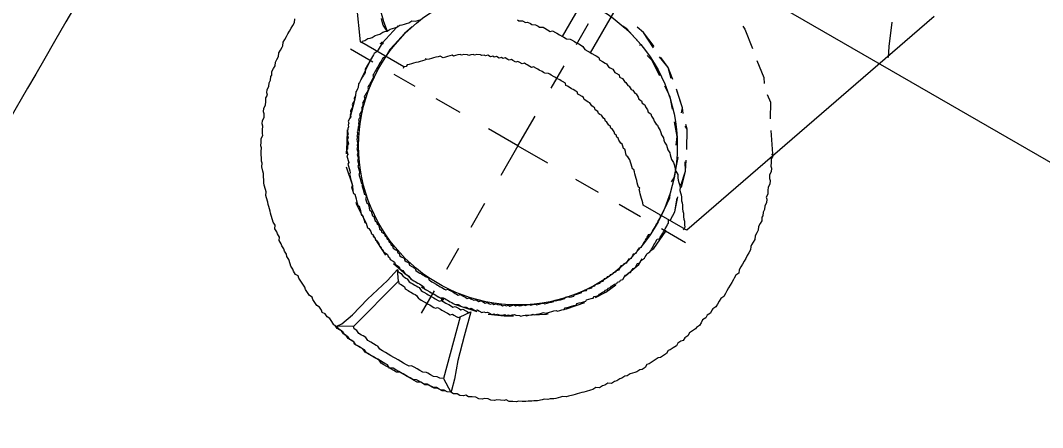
# Model space of a CAD drawing. Header units: millimetres. Extents: x 89051 to 218395, y -330386 to -125649.
# Drawn here: x 90712.8 to 90788.9, y -128688.1 to -128657.7 of the extents above; entities that cross this region are included whole.
import ezdxf

# ---------------------------------------------------------------- set-up
doc = ezdxf.new("R2010")
doc.units = ezdxf.units.MM
doc.header["$LTSCALE"] = 13
for name, pattern in [('1 实线', [0]), ('ACAD_ISO03W100', [1.18, 0.47, -0.71]), ('ACAD_ISO04W100', [30, 24, -3, 0, -3]), ('CENTER', [50.8, 31.75, -6.35, 6.35, -6.35])]:
    doc.linetypes.add(name, pattern=pattern)
doc.layers.get('0').update_dxf_attribs({"color": 1, "linetype": 'CENTER'})
doc.layers.add('C00-00-00', color=7, linetype='Continuous')
doc.layers.add('粗实线', color=4, linetype='Continuous')
doc.layers.add('C00-00-FF', color=5, linetype='Continuous', true_color=0x0000ff)
doc.layers.add('标注、文本', color=3, linetype='Continuous', lineweight=25)
doc.styles.get("Standard").update_dxf_attribs({"font": 'gbenor.shx', "bigfont": 'gbcbig.shx'})
doc.dimstyles.new('1-15', dxfattribs={"dimscale": 20, "dimtxt": 3.5, "dimasz": 2, "dimexe": 1.5, "dimexo": 0.5, "dimgap": 0.5, "dimtad": 1, "dimtoh": 1, "dimdec": 1, "dimdsep": 46, "dimtxsty": 'Standard', "dimcen": 2.5, "dimclrd": 3, "dimclre": 3, "dimclrt": 3, "dimadec": 0, "dimazin": 2, "dimtfac": 1, "dimtdec": 1, "dimtmove": 0, "dimatfit": 2, "dimfxl": 1, "dimarcsym": 0})

# ---------------------------------------------------------------- blocks, each defined once
blk = doc.blocks.new('225635')
at = {"layer": 'C00-00-00'}
h = blk.add_hatch(color=256, dxfattribs=at)
h.dxf.hatch_style = 2
h.paths.add_polyline_path([(72504.362, -125628.25), (72504.276, -125628.285), (72504.241, -125628.371), (72504.276, -125628.456), (72504.362, -125628.492), (72504.447, -125628.456), (72504.483, -125628.371), (72504.447, -125628.285)])
h = blk.add_hatch(color=256, dxfattribs=at)
h.dxf.hatch_style = 2
h.paths.add_polyline_path([(72517.794, -125642.528), (72517.708, -125642.564), (72517.673, -125642.649), (72517.708, -125642.735), (72517.794, -125642.77), (72517.879, -125642.735), (72517.915, -125642.649), (72517.879, -125642.564)])
at = {"layer": 'C00-00-00', "lineweight": 15}
for points in [[(72504.241, -125627.403), (72503.999, -125627.282), (72503.757, -125627.161), (72503.636, -125627.039), (72503.394, -125626.797)], [(72515.737, -125621.231), (72515.737, -125605.5)], [(72518.157, -125621.231), (72518.157, -125605.5)], [(72538.97, -125606.105), (72530.984, -125629.097)], [(72536.429, -125608.041), (72537.155, -125609.735)], [(72537.155, -125609.735), (72537.518, -125610.461)], [(72526.99, -125613.85), (72527.232, -125613.971)], [(72527.232, -125613.971), (72528.442, -125614.939)], [(72529.168, -125615.544), (72530.258, -125616.391)], [(72530.258, -125616.391), (72530.5, -125616.754)], [(72531.105, -125617.359), (72531.589, -125617.722)], [(72519.609, -125618.327), (72519.246, -125618.327)], [(72521.061, -125618.811), (72519.609, -125618.327)], [(72520.819, -125617.964), (72520.214, -125617.843)], [(72520.819, -125617.964), (72520.335, -125617.843)], [(72522.029, -125618.448), (72520.819, -125617.964)], [(72522.029, -125618.569), (72520.819, -125617.964)], [(72531.589, -125617.722), (72532.194, -125618.811)], [(72494.923, -125618.448), (72495.528, -125619.295), (72496.254, -125620.142), (72497.464, -125621.836), (72498.675, -125623.53), (72501.337, -125626.918), (72502.91, -125629.097)], [(72521.061, -125618.932), (72521.061, -125618.811)], [(72523.723, -125619.295), (72522.755, -125618.932)], [(72523.723, -125619.295), (72522.876, -125618.932)], [(72522.392, -125619.416), (72521.908, -125619.295)], [(72523.481, -125620.142), (72522.392, -125619.416)], [(72524.328, -125619.9), (72523.723, -125619.295)], [(72524.449, -125619.9), (72523.723, -125619.295)], [(72532.678, -125619.537), (72533.646, -125620.989)], [(72524.933, -125621.11), (72524.207, -125620.626)], [(72526.143, -125621.352), (72525.054, -125620.384)], [(72526.143, -125621.352), (72525.175, -125620.505)], [(72483.186, -125620.989), (72483.186, -125623.53), (72483.186, -125626.071), (72483.186, -125628.492), (72483.186, -125630.791), (72483.186, -125632.969), (72483.186, -125635.026), (72483.186, -125636.962), (72483.186, -125638.777), (72483.186, -125640.471), (72483.186, -125641.923), (72483.186, -125643.255), (72483.186, -125644.465), (72483.186, -125645.433), (72483.186, -125646.159), (72483.186, -125646.764), (72483.186, -125647.248), (72483.186, -125647.49)], [(72533.767, -125621.11), (72533.767, -125621.352), (72533.888, -125621.594), (72534.009, -125621.836), (72534.13, -125621.957), (72534.251, -125622.199), (72534.251, -125622.441), (72534.372, -125622.683), (72534.493, -125622.804), (72534.614, -125623.046), (72534.614, -125623.288), (72534.735, -125623.53), (72534.856, -125623.772), (72534.856, -125624.014), (72534.977, -125624.135), (72535.098, -125624.377), (72535.098, -125624.619), (72535.219, -125624.861), (72535.219, -125625.103), (72535.34, -125625.345), (72535.34, -125625.466), (72535.461, -125625.708), (72535.461, -125625.95), (72535.461, -125626.192), (72535.582, -125626.434), (72535.582, -125626.676), (72535.582, -125626.918), (72535.703, -125627.161), (72535.703, -125627.403), (72535.703, -125627.645), (72535.703, -125627.766), (72535.824, -125628.008), (72535.824, -125628.25), (72535.824, -125628.492), (72535.824, -125628.734), (72535.824, -125628.976), (72535.824, -125629.218), (72535.824, -125629.46), (72535.824, -125629.702), (72535.945, -125629.944), (72535.824, -125630.186), (72535.824, -125630.428), (72535.824, -125630.549), (72535.824, -125630.791), (72535.824, -125631.033), (72535.824, -125631.275), (72535.824, -125631.517), (72535.824, -125631.759), (72535.824, -125632.001), (72535.703, -125632.243), (72535.703, -125632.485), (72535.703, -125632.727), (72535.703, -125632.969), (72535.582, -125633.211), (72535.582, -125633.332), (72535.582, -125633.574), (72535.461, -125633.816), (72535.461, -125634.058), (72535.34, -125634.3), (72535.34, -125634.542), (72535.34, -125634.784), (72535.219, -125635.026), (72535.219, -125635.147), (72535.098, -125635.389), (72534.977, -125635.631), (72534.977, -125635.873), (72534.856, -125636.115), (72534.856, -125636.357), (72534.735, -125636.478), (72534.614, -125636.72), (72534.614, -125636.962), (72534.493, -125637.204), (72534.372, -125637.446), (72534.251, -125637.567), (72534.251, -125637.809), (72534.13, -125638.051), (72534.009, -125638.293), (72533.888, -125638.414), (72533.767, -125638.656), (72533.646, -125638.898), (72533.525, -125639.14), (72533.404, -125639.261), (72533.404, -125639.503), (72533.283, -125639.745), (72533.162, -125639.866), (72533.041, -125640.108), (72532.92, -125640.229), (72532.678, -125640.471), (72532.557, -125640.713), (72532.436, -125640.834), (72532.315, -125641.076), (72532.194, -125641.197), (72532.073, -125641.439), (72531.952, -125641.56), (72531.831, -125641.802), (72531.589, -125641.923), (72531.468, -125642.165), (72531.347, -125642.286), (72531.226, -125642.528), (72530.984, -125642.649), (72530.863, -125642.891), (72530.742, -125643.013), (72530.5, -125643.255), (72530.379, -125643.376), (72530.258, -125643.497), (72530.016, -125643.739), (72529.895, -125643.86), (72529.773, -125643.981), (72529.531, -125644.223), (72529.41, -125644.344), (72529.168, -125644.465), (72529.047, -125644.586), (72528.805, -125644.828), (72528.684, -125644.949), (72528.442, -125645.07), (72528.321, -125645.191), (72528.079, -125645.312), (72527.958, -125645.433), (72527.716, -125645.675), (72527.474, -125645.796), (72527.353, -125645.917), (72527.111, -125646.038), (72526.99, -125646.159), (72526.748, -125646.28), (72526.506, -125646.401), (72526.385, -125646.522), (72526.143, -125646.643), (72525.901, -125646.764), (72525.659, -125646.764), (72525.538, -125646.885), (72525.296, -125647.006), (72525.054, -125647.127), (72524.933, -125647.248), (72524.691, -125647.369), (72524.449, -125647.369), (72524.207, -125647.49), (72524.086, -125647.611), (72523.844, -125647.732), (72523.602, -125647.732), (72523.36, -125647.853), (72523.118, -125647.974), (72522.876, -125647.974), (72522.755, -125648.095), (72522.513, -125648.216), (72522.271, -125648.216), (72522.029, -125648.337), (72521.787, -125648.337), (72521.545, -125648.458), (72521.424, -125648.458), (72521.182, -125648.579), (72520.94, -125648.579), (72520.698, -125648.579), (72520.456, -125648.7), (72520.214, -125648.7), (72519.972, -125648.7), (72519.73, -125648.821), (72519.488, -125648.821), (72519.246, -125648.821), (72519.125, -125648.821), (72518.883, -125648.942), (72518.641, -125648.942), (72518.399, -125648.942), (72518.157, -125648.942), (72517.915, -125648.942), (72517.673, -125648.942), (72517.431, -125648.942), (72517.189, -125648.942), (72516.947, -125649.063), (72516.705, -125648.942), (72516.463, -125648.942), (72516.342, -125648.942), (72516.1, -125648.942), (72515.858, -125648.942), (72515.616, -125648.942), (72515.374, -125648.942), (72515.132, -125648.942), (72514.89, -125648.942), (72514.648, -125648.821), (72514.406, -125648.821), (72514.164, -125648.821), (72513.922, -125648.821), (72513.679, -125648.7), (72513.558, -125648.7), (72513.316, -125648.7), (72513.074, -125648.579), (72512.832, -125648.579), (72512.59, -125648.458), (72512.348, -125648.458), (72512.106, -125648.458), (72511.864, -125648.337), (72511.743, -125648.337), (72511.501, -125648.216), (72511.259, -125648.095), (72511.017, -125648.095), (72510.775, -125647.974), (72510.533, -125647.974), (72510.412, -125647.853), (72510.17, -125647.732), (72509.928, -125647.732), (72509.686, -125647.611), (72509.444, -125647.49), (72509.323, -125647.369), (72509.081, -125647.369), (72508.839, -125647.248), (72508.597, -125647.127), (72508.476, -125647.006), (72508.234, -125646.885), (72507.992, -125646.764), (72507.75, -125646.643), (72507.629, -125646.522), (72507.387, -125646.522), (72507.145, -125646.401), (72507.024, -125646.28), (72506.782, -125646.159), (72506.661, -125646.038), (72506.419, -125645.796), (72506.177, -125645.675), (72506.056, -125645.554), (72505.814, -125645.433), (72505.693, -125645.312), (72505.451, -125645.191), (72505.33, -125645.07), (72505.088, -125644.949), (72504.967, -125644.707), (72504.725, -125644.586), (72504.604, -125644.465), (72504.362, -125644.344), (72504.241, -125644.102), (72503.999, -125643.981), (72503.878, -125643.86), (72503.636, -125643.618), (72503.515, -125643.497), (72503.394, -125643.376), (72503.152, -125643.134), (72503.031, -125643.013), (72502.91, -125642.891), (72502.668, -125642.649), (72502.547, -125642.528), (72502.426, -125642.286), (72502.305, -125642.165), (72502.063, -125641.923), (72501.942, -125641.802), (72501.821, -125641.56), (72501.7, -125641.439), (72501.579, -125641.197), (72501.458, -125641.076), (72501.216, -125640.834), (72501.095, -125640.592), (72500.974, -125640.471), (72500.853, -125640.229), (72500.732, -125640.108), (72500.611, -125639.866), (72500.49, -125639.624), (72500.369, -125639.503), (72500.248, -125639.261), (72500.127, -125639.019), (72500.127, -125638.777), (72500.006, -125638.656), (72499.885, -125638.414), (72499.764, -125638.172), (72499.643, -125638.051), (72499.522, -125637.809), (72499.522, -125637.567), (72499.401, -125637.325), (72499.28, -125637.204), (72499.159, -125636.962), (72499.159, -125636.72), (72499.038, -125636.478), (72498.917, -125636.236), (72498.917, -125635.994), (72498.796, -125635.873), (72498.675, -125635.631), (72498.675, -125635.389), (72498.554, -125635.147), (72498.554, -125634.905), (72498.433, -125634.663), (72498.433, -125634.542), (72498.312, -125634.3), (72498.312, -125634.058), (72498.312, -125633.816), (72498.191, -125633.574), (72498.191, -125633.332), (72498.191, -125633.09), (72498.07, -125632.848), (72498.07, -125632.606), (72498.07, -125632.364), (72498.07, -125632.243), (72497.948, -125632.001), (72497.948, -125631.759), (72497.948, -125631.517), (72497.948, -125631.275), (72497.948, -125631.033), (72497.948, -125630.791), (72497.948, -125630.549), (72497.948, -125630.307), (72497.827, -125630.065)], [(72503.031, -125629.097), (72503.031, -125628.976), (72503.152, -125628.855), (72503.273, -125628.613), (72503.394, -125628.492), (72503.515, -125628.371), (72503.636, -125628.129), (72503.757, -125628.008), (72503.878, -125627.887), (72503.999, -125627.645), (72504.12, -125627.524), (72504.241, -125627.403), (72504.362, -125627.161), (72504.483, -125627.039), (72504.604, -125626.918), (72504.725, -125626.797), (72504.846, -125626.555), (72504.967, -125626.434), (72505.088, -125626.313), (72505.209, -125626.192), (72505.33, -125626.071), (72505.451, -125625.829), (72505.693, -125625.708), (72505.814, -125625.587), (72505.935, -125625.466)], [(72512.227, -125621.836), (72512.348, -125621.836), (72512.59, -125621.715), (72512.832, -125621.715), (72512.953, -125621.594), (72513.195, -125621.594), (72513.316, -125621.594), (72513.558, -125621.473), (72513.8, -125621.473), (72513.922, -125621.473), (72514.164, -125621.352), (72514.285, -125621.352), (72514.527, -125621.352), (72514.769, -125621.352), (72514.89, -125621.231), (72515.132, -125621.231), (72515.253, -125621.231), (72515.495, -125621.231), (72515.737, -125621.231), (72515.858, -125621.231), (72516.1, -125621.231), (72516.342, -125621.11), (72516.463, -125621.11), (72516.705, -125621.11), (72516.826, -125621.11), (72517.068, -125621.11), (72517.31, -125621.11), (72517.431, -125621.11), (72517.673, -125621.231), (72517.915, -125621.231), (72518.036, -125621.231), (72518.278, -125621.231), (72518.52, -125621.231), (72518.641, -125621.231), (72518.883, -125621.231), (72519.004, -125621.352), (72519.246, -125621.352), (72519.488, -125621.352), (72519.609, -125621.352), (72519.851, -125621.473), (72519.972, -125621.473), (72520.214, -125621.473), (72520.456, -125621.594), (72520.577, -125621.594), (72520.819, -125621.594), (72520.94, -125621.715), (72521.182, -125621.715), (72521.424, -125621.836), (72521.545, -125621.836), (72521.787, -125621.957), (72521.908, -125621.957), (72522.15, -125622.078), (72522.271, -125622.078), (72522.513, -125622.199), (72522.634, -125622.199), (72522.876, -125622.32), (72522.997, -125622.441), (72523.239, -125622.441), (72523.36, -125622.562), (72523.602, -125622.562), (72523.723, -125622.683), (72523.965, -125622.804), (72524.086, -125622.925), (72524.328, -125622.925), (72524.449, -125623.046), (72524.691, -125623.167), (72524.812, -125623.288), (72525.054, -125623.409), (72525.175, -125623.409), (72525.296, -125623.53), (72525.538, -125623.651), (72525.659, -125623.772), (72525.78, -125623.893), (72526.022, -125624.014), (72526.143, -125624.135), (72526.264, -125624.256), (72526.506, -125624.377), (72526.627, -125624.498), (72526.748, -125624.619), (72526.99, -125624.74), (72527.111, -125624.861), (72527.232, -125624.982), (72527.353, -125625.103), (72527.595, -125625.224), (72527.716, -125625.345), (72527.837, -125625.466), (72527.958, -125625.587), (72528.079, -125625.708), (72528.321, -125625.829), (72528.442, -125626.071), (72528.563, -125626.192), (72528.684, -125626.313), (72528.805, -125626.434), (72528.926, -125626.555), (72529.047, -125626.797), (72529.168, -125626.918), (72529.289, -125627.039), (72529.41, -125627.161), (72529.531, -125627.403), (72529.652, -125627.524), (72529.773, -125627.645), (72529.895, -125627.887), (72530.016, -125628.008), (72530.137, -125628.129), (72530.258, -125628.371), (72530.379, -125628.492), (72530.5, -125628.613), (72530.621, -125628.855), (72530.742, -125628.976), (72530.742, -125629.097), (72530.742, -125629.218)], [(72525.538, -125621.836), (72524.933, -125621.11)], [(72526.264, -125621.715), (72526.143, -125621.352)], [(72526.385, -125621.715), (72526.143, -125621.352)], [(72533.646, -125620.989), (72533.646, -125621.11)], [(72526.869, -125623.409), (72526.143, -125622.562)], [(72527.232, -125622.562), (72526.99, -125622.32)], [(72527.232, -125622.562), (72526.99, -125622.441)], [(72527.958, -125623.893), (72527.232, -125622.562)], [(72527.958, -125623.893), (72527.232, -125622.562)], [(72527.111, -125624.014), (72526.869, -125623.409)], [(72527.232, -125629.097), (72527.111, -125628.976), (72526.99, -125628.855), (72526.869, -125628.734), (72526.748, -125628.613), (72526.627, -125628.492), (72526.506, -125628.371), (72526.385, -125628.25), (72526.385, -125628.129), (72526.264, -125628.129), (72526.143, -125628.008), (72526.022, -125627.887), (72525.901, -125627.766), (72525.78, -125627.645), (72525.659, -125627.524), (72525.538, -125627.403), (72525.417, -125627.282), (72525.296, -125627.161), (72525.175, -125627.161), (72525.054, -125627.039), (72524.933, -125626.918), (72524.812, -125626.797), (72524.691, -125626.676), (72524.449, -125626.555), (72524.328, -125626.555), (72524.207, -125626.434), (72524.086, -125626.313), (72523.965, -125626.192), (72523.844, -125626.192), (72523.723, -125626.071), (72523.602, -125625.95), (72523.481, -125625.95), (72523.239, -125625.829), (72523.118, -125625.708), (72522.997, -125625.708), (72522.876, -125625.587), (72522.755, -125625.587), (72522.634, -125625.466), (72522.392, -125625.345), (72522.271, -125625.345), (72522.15, -125625.224), (72522.029, -125625.224), (72521.787, -125625.103), (72521.666, -125625.103), (72521.545, -125624.982), (72521.424, -125624.982), (72521.182, -125624.861), (72521.061, -125624.861), (72520.94, -125624.861), (72520.819, -125624.74), (72520.577, -125624.74), (72520.456, -125624.619), (72520.335, -125624.619), (72520.214, -125624.619), (72519.972, -125624.498), (72519.851, -125624.498), (72519.73, -125624.498), (72519.488, -125624.498), (72519.367, -125624.377), (72519.246, -125624.377), (72519.004, -125624.377), (72518.883, -125624.377), (72518.762, -125624.256), (72518.641, -125624.256), (72518.399, -125624.256), (72518.278, -125624.256), (72518.157, -125624.256), (72517.915, -125624.256), (72517.794, -125624.256), (72517.673, -125624.135), (72517.431, -125624.135), (72517.31, -125624.135), (72517.189, -125624.135), (72516.947, -125624.135), (72516.826, -125624.135), (72516.705, -125624.135), (72516.463, -125624.135), (72516.342, -125624.135), (72516.221, -125624.135), (72515.979, -125624.256), (72515.858, -125624.256), (72515.737, -125624.256), (72515.495, -125624.256), (72515.374, -125624.256), (72515.253, -125624.256), (72515.011, -125624.256), (72514.89, -125624.377), (72514.769, -125624.377), (72514.527, -125624.377), (72514.406, -125624.377), (72514.285, -125624.377), (72514.164, -125624.498), (72513.922, -125624.498), (72513.8, -125624.498), (72513.679, -125624.619), (72513.437, -125624.619), (72513.316, -125624.619), (72513.195, -125624.74), (72513.074, -125624.74), (72512.832, -125624.74), (72512.711, -125624.861), (72512.59, -125624.861), (72512.469, -125624.982), (72512.227, -125624.982), (72512.106, -125625.103), (72511.985, -125625.103), (72511.864, -125625.224), (72511.622, -125625.224), (72511.501, -125625.345), (72511.38, -125625.345), (72511.259, -125625.466), (72511.138, -125625.466), (72510.896, -125625.587), (72510.775, -125625.708), (72510.654, -125625.708), (72510.533, -125625.829), (72510.412, -125625.95), (72510.291, -125625.95), (72510.049, -125626.071), (72509.928, -125626.192), (72509.807, -125626.192), (72509.686, -125626.313), (72509.565, -125626.434), (72509.444, -125626.555), (72509.323, -125626.555), (72509.202, -125626.676), (72509.081, -125626.797), (72508.96, -125626.918), (72508.839, -125627.039), (72508.597, -125627.039), (72508.476, -125627.161), (72508.355, -125627.282), (72508.234, -125627.403), (72508.113, -125627.524), (72507.992, -125627.645), (72507.871, -125627.766), (72507.75, -125627.766), (72507.75, -125627.887), (72507.629, -125628.008), (72507.508, -125628.129), (72507.387, -125628.25), (72507.266, -125628.371), (72507.145, -125628.492), (72507.024, -125628.613), (72506.903, -125628.734), (72506.782, -125628.855), (72506.782, -125628.976), (72506.661, -125629.097), (72506.661, -125629.218)], [(72527.716, -125624.74), (72527.595, -125624.74)], [(72528.2, -125626.192), (72527.716, -125624.74)], [(72528.684, -125625.345), (72528.321, -125624.619)], [(72528.684, -125625.345), (72528.321, -125624.74)], [(72528.926, -125626.434), (72528.684, -125625.345)], [(72529.047, -125626.555), (72528.684, -125625.345)], [(72502.789, -125626.071), (72503.636, -125626.918)], [(72504.725, -125626.676), (72504.725, -125626.797)], [(72504.725, -125626.676), (72504.725, -125626.797)], [(72505.693, -125626.192), (72505.451, -125626.918)], [(72528.2, -125626.555), (72528.2, -125626.192)], [(72503.636, -125626.918), (72504.241, -125627.403)], [(72504.725, -125626.797), (72504.362, -125628.371)], [(72504.725, -125626.797), (72504.362, -125628.371)], [(72505.451, -125626.918), (72505.209, -125628.008)], [(72528.684, -125627.645), (72528.563, -125627.403)], [(72529.531, -125628.371), (72529.168, -125627.282)], [(72529.531, -125628.371), (72529.168, -125627.403)], [(72505.209, -125628.008), (72505.088, -125628.492)], [(72528.805, -125629.097), (72528.684, -125627.645)], [(72504.362, -125628.371), (72504.241, -125628.492)], [(72504.362, -125628.371), (72504.362, -125629.097)], [(72505.088, -125628.492), (72505.088, -125629.097)], [(72529.531, -125628.976), (72529.531, -125628.371)], [(72529.531, -125629.097), (72529.531, -125628.371)], [(72502.91, -125629.097), (72503.031, -125629.097)], [(72506.661, -125629.097), (72503.031, -125629.097)], [(72504.362, -125629.097), (72504.241, -125629.339), (72504.241, -125629.46), (72504.241, -125629.581), (72504.241, -125629.823), (72504.241, -125629.944), (72504.241, -125630.065), (72504.241, -125630.186), (72504.241, -125630.428), (72504.241, -125630.549), (72504.241, -125630.67), (72504.362, -125630.912), (72504.362, -125631.033), (72504.362, -125631.154), (72504.362, -125631.275), (72504.362, -125631.517), (72504.362, -125631.638), (72504.362, -125631.759), (72504.362, -125631.88), (72504.483, -125632.122), (72504.483, -125632.243), (72504.483, -125632.364), (72504.483, -125632.485), (72504.604, -125632.727), (72504.604, -125632.848), (72504.604, -125632.969), (72504.725, -125633.09), (72504.725, -125633.332), (72504.725, -125633.453), (72504.846, -125633.574), (72504.846, -125633.695), (72504.846, -125633.937), (72504.967, -125634.058), (72504.967, -125634.179), (72505.088, -125634.3), (72505.088, -125634.421), (72505.088, -125634.663), (72505.209, -125634.784), (72505.209, -125634.905), (72505.33, -125635.026), (72505.33, -125635.147), (72505.451, -125635.389), (72505.572, -125635.51), (72505.572, -125635.631), (72505.693, -125635.752), (72505.693, -125635.873), (72505.814, -125635.994), (72505.935, -125636.115), (72505.935, -125636.236), (72506.056, -125636.478), (72506.056, -125636.599), (72506.177, -125636.72), (72506.298, -125636.841), (72506.298, -125636.962), (72506.419, -125637.083), (72506.54, -125637.204), (72506.661, -125637.325), (72506.661, -125637.446), (72506.782, -125637.567), (72506.903, -125637.688), (72507.024, -125637.809), (72507.145, -125637.93), (72507.145, -125638.051), (72507.266, -125638.172), (72507.387, -125638.293), (72507.508, -125638.414), (72507.629, -125638.535), (72507.75, -125638.656), (72507.75, -125638.777), (72507.871, -125638.898), (72507.992, -125639.019), (72508.113, -125639.14), (72508.234, -125639.14), (72508.355, -125639.261), (72508.476, -125639.382), (72508.597, -125639.503), (72508.718, -125639.624), (72508.839, -125639.745), (72508.96, -125639.745), (72509.081, -125639.866), (72509.202, -125639.987), (72509.323, -125640.108), (72509.444, -125640.229), (72509.565, -125640.229), (72509.686, -125640.35), (72509.807, -125640.471), (72509.928, -125640.592), (72510.049, -125640.592), (72510.17, -125640.713), (72510.291, -125640.834), (72510.412, -125640.834), (72510.654, -125640.955), (72510.775, -125641.076), (72510.896, -125641.076), (72511.017, -125641.197), (72511.138, -125641.197), (72511.259, -125641.318), (72511.38, -125641.318), (72511.622, -125641.439), (72511.743, -125641.56), (72511.864, -125641.56), (72511.985, -125641.681), (72512.106, -125641.681), (72512.227, -125641.802), (72512.469, -125641.802), (72512.59, -125641.802), (72512.711, -125641.923), (72512.832, -125641.923), (72512.953, -125642.044), (72513.195, -125642.044), (72513.316, -125642.044), (72513.437, -125642.165), (72513.558, -125642.165), (72513.8, -125642.165), (72513.922, -125642.286), (72514.043, -125642.286), (72514.164, -125642.286), (72514.406, -125642.407), (72514.527, -125642.407), (72514.648, -125642.407), (72514.769, -125642.407), (72515.011, -125642.528), (72515.132, -125642.528), (72515.253, -125642.528), (72515.374, -125642.528), (72515.616, -125642.528), (72515.737, -125642.528), (72515.858, -125642.528), (72516.1, -125642.528), (72516.221, -125642.649), (72516.342, -125642.649), (72516.463, -125642.649), (72516.705, -125642.649), (72516.826, -125642.649), (72516.947, -125642.649), (72517.068, -125642.649), (72517.31, -125642.649), (72517.431, -125642.649), (72517.552, -125642.649), (72517.794, -125642.528), (72517.915, -125642.528), (72518.036, -125642.528), (72518.157, -125642.528), (72518.399, -125642.528), (72518.52, -125642.528), (72518.641, -125642.528), (72518.762, -125642.528), (72519.004, -125642.407), (72519.125, -125642.407), (72519.246, -125642.407), (72519.367, -125642.407), (72519.609, -125642.286), (72519.73, -125642.286), (72519.851, -125642.286), (72519.972, -125642.165), (72520.214, -125642.165), (72520.335, -125642.165), (72520.456, -125642.044), (72520.577, -125642.044), (72520.819, -125642.044), (72520.94, -125641.923), (72521.061, -125641.923), (72521.182, -125641.802), (72521.303, -125641.802), (72521.545, -125641.802), (72521.666, -125641.681), (72521.787, -125641.681), (72521.908, -125641.56), (72522.029, -125641.56), (72522.271, -125641.439), (72522.392, -125641.318), (72522.513, -125641.318), (72522.634, -125641.197), (72522.755, -125641.197), (72522.876, -125641.076), (72522.997, -125640.955), (72523.118, -125640.955), (72523.36, -125640.834), (72523.481, -125640.834), (72523.602, -125640.713), (72523.723, -125640.592), (72523.844, -125640.592), (72523.965, -125640.471), (72524.086, -125640.35), (72524.207, -125640.229), (72524.328, -125640.229), (72524.449, -125640.108), (72524.57, -125639.987), (72524.691, -125639.866), (72524.812, -125639.745), (72524.933, -125639.745), (72525.054, -125639.624), (72525.175, -125639.503), (72525.296, -125639.382), (72525.417, -125639.261), (72525.538, -125639.14), (72525.659, -125639.14), (72525.78, -125639.019), (72525.901, -125638.898), (72526.022, -125638.777), (72526.022, -125638.656), (72526.143, -125638.535), (72526.264, -125638.414), (72526.385, -125638.293), (72526.506, -125638.172), (72526.627, -125638.051), (72526.627, -125637.93), (72526.748, -125637.809), (72526.869, -125637.688), (72526.99, -125637.567), (72527.111, -125637.446), (72527.111, -125637.325), (72527.232, -125637.204), (72527.353, -125637.083), (72527.474, -125636.962), (72527.474, -125636.841), (72527.595, -125636.72), (72527.716, -125636.599), (72527.716, -125636.478), (72527.837, -125636.236), (72527.958, -125636.115), (72527.958, -125635.994), (72528.079, -125635.873), (72528.079, -125635.752), (72528.2, -125635.631), (72528.2, -125635.51), (72528.321, -125635.268), (72528.442, -125635.147), (72528.442, -125635.026), (72528.563, -125634.905), (72528.563, -125634.784), (72528.684, -125634.663), (72528.684, -125634.421), (72528.684, -125634.3), (72528.805, -125634.179), (72528.805, -125634.058), (72528.926, -125633.937), (72528.926, -125633.695), (72528.926, -125633.574), (72529.047, -125633.453), (72529.047, -125633.332), (72529.047, -125633.09), (72529.168, -125632.969), (72529.168, -125632.848), (72529.168, -125632.727), (72529.289, -125632.485), (72529.289, -125632.364), (72529.289, -125632.243), (72529.289, -125632.122), (72529.41, -125631.88), (72529.41, -125631.759), (72529.41, -125631.638), (72529.41, -125631.517), (72529.41, -125631.275), (72529.41, -125631.154), (72529.41, -125631.033), (72529.41, -125630.791), (72529.531, -125630.67), (72529.531, -125630.549), (72529.531, -125630.428), (72529.531, -125630.186), (72529.531, -125630.065), (72529.531, -125629.944), (72529.531, -125629.823), (72529.531, -125629.581), (72529.531, -125629.46), (72529.531, -125629.339), (72529.41, -125629.097)], [(72504.241, -125629.46), (72504.241, -125629.944)], [(72505.088, -125629.097), (72504.967, -125629.339), (72504.967, -125629.46), (72504.967, -125629.581), (72504.967, -125629.702), (72504.967, -125629.944), (72504.967, -125630.065), (72504.967, -125630.186), (72504.967, -125630.307), (72504.967, -125630.428), (72504.967, -125630.67), (72504.967, -125630.791), (72505.088, -125630.912), (72505.088, -125631.033), (72505.088, -125631.154), (72505.088, -125631.396), (72505.088, -125631.517), (72505.088, -125631.638), (72505.088, -125631.759), (72505.209, -125631.88), (72505.209, -125632.122), (72505.209, -125632.243), (72505.209, -125632.364), (72505.209, -125632.485), (72505.33, -125632.606), (72505.33, -125632.727), (72505.33, -125632.969), (72505.451, -125633.09), (72505.451, -125633.211), (72505.451, -125633.332), (72505.572, -125633.453), (72505.572, -125633.574), (72505.572, -125633.816), (72505.693, -125633.937), (72505.693, -125634.058), (72505.693, -125634.179), (72505.814, -125634.3), (72505.814, -125634.421), (72505.935, -125634.542), (72505.935, -125634.663), (72506.056, -125634.905), (72506.056, -125635.026), (72506.177, -125635.147), (72506.177, -125635.268), (72506.298, -125635.389), (72506.298, -125635.51), (72506.419, -125635.631), (72506.54, -125635.752), (72506.54, -125635.873), (72506.661, -125635.994), (72506.661, -125636.115), (72506.782, -125636.236), (72506.903, -125636.357), (72506.903, -125636.478), (72507.024, -125636.599), (72507.145, -125636.72), (72507.145, -125636.841), (72507.266, -125636.962), (72507.387, -125637.083), (72507.387, -125637.204), (72507.508, -125637.325), (72507.629, -125637.446), (72507.75, -125637.567), (72507.75, -125637.688), (72507.871, -125637.809), (72507.992, -125637.93), (72508.113, -125638.051), (72508.234, -125638.172), (72508.355, -125638.172), (72508.355, -125638.293), (72508.476, -125638.414), (72508.597, -125638.535), (72508.718, -125638.656), (72508.839, -125638.777), (72508.96, -125638.777), (72509.081, -125638.898), (72509.081, -125639.019), (72509.202, -125639.14), (72509.323, -125639.261), (72509.444, -125639.261), (72509.565, -125639.382), (72509.686, -125639.503), (72509.807, -125639.624), (72509.928, -125639.624), (72510.049, -125639.745), (72510.17, -125639.866), (72510.291, -125639.866), (72510.412, -125639.987), (72510.533, -125640.108), (72510.654, -125640.108), (72510.775, -125640.229), (72510.896, -125640.229), (72511.017, -125640.35), (72511.138, -125640.471), (72511.259, -125640.471), (72511.38, -125640.592), (72511.622, -125640.592), (72511.743, -125640.713), (72511.864, -125640.713), (72511.985, -125640.834), (72512.106, -125640.834), (72512.227, -125640.955), (72512.348, -125640.955), (72512.469, -125641.076), (72512.59, -125641.076), (72512.711, -125641.197), (72512.953, -125641.197), (72513.074, -125641.197), (72513.195, -125641.318), (72513.316, -125641.318), (72513.437, -125641.439), (72513.558, -125641.439), (72513.8, -125641.439), (72513.922, -125641.56), (72514.043, -125641.56), (72514.164, -125641.56), (72514.285, -125641.56), (72514.406, -125641.681), (72514.648, -125641.681), (72514.769, -125641.681), (72514.89, -125641.681), (72515.011, -125641.802), (72515.132, -125641.802), (72515.374, -125641.802), (72515.495, -125641.802), (72515.616, -125641.802), (72515.737, -125641.802), (72515.858, -125641.802), (72516.1, -125641.802), (72516.221, -125641.923), (72516.342, -125641.923), (72516.463, -125641.923), (72516.584, -125641.923), (72516.826, -125641.923), (72516.947, -125641.923), (72517.068, -125641.923), (72517.189, -125641.923), (72517.31, -125641.923), (72517.552, -125641.923), (72517.673, -125641.923), (72517.794, -125641.802), (72517.915, -125641.802), (72518.036, -125641.802), (72518.278, -125641.802), (72518.399, -125641.802), (72518.52, -125641.802), (72518.641, -125641.802), (72518.762, -125641.681), (72519.004, -125641.681), (72519.125, -125641.681), (72519.246, -125641.681), (72519.367, -125641.681), (72519.488, -125641.56), (72519.609, -125641.56), (72519.851, -125641.56), (72519.972, -125641.439), (72520.093, -125641.439), (72520.214, -125641.439), (72520.335, -125641.318), (72520.456, -125641.318), (72520.698, -125641.318), (72520.819, -125641.197), (72520.94, -125641.197), (72521.061, -125641.197), (72521.182, -125641.076), (72521.303, -125641.076), (72521.424, -125640.955), (72521.545, -125640.955), (72521.787, -125640.834), (72521.908, -125640.834), (72522.029, -125640.713), (72522.15, -125640.713), (72522.271, -125640.592), (72522.392, -125640.592), (72522.513, -125640.471), (72522.634, -125640.35), (72522.755, -125640.35), (72522.876, -125640.229), (72522.997, -125640.229), (72523.118, -125640.108), (72523.239, -125639.987), (72523.36, -125639.987), (72523.481, -125639.866), (72523.602, -125639.745), (72523.723, -125639.745), (72523.844, -125639.624), (72523.965, -125639.503), (72524.086, -125639.503), (72524.207, -125639.382), (72524.328, -125639.261), (72524.449, -125639.14), (72524.57, -125639.14), (72524.691, -125639.019), (72524.812, -125638.898), (72524.933, -125638.777), (72525.054, -125638.656), (72525.054, -125638.535), (72525.175, -125638.535), (72525.296, -125638.414), (72525.417, -125638.293), (72525.538, -125638.172), (72525.659, -125638.051), (72525.659, -125637.93), (72525.78, -125637.809), (72525.901, -125637.809), (72526.022, -125637.688), (72526.143, -125637.567), (72526.143, -125637.446), (72526.264, -125637.325), (72526.385, -125637.204), (72526.506, -125637.083), (72526.506, -125636.962), (72526.627, -125636.841), (72526.748, -125636.72), (72526.748, -125636.599), (72526.869, -125636.478), (72526.99, -125636.357), (72526.99, -125636.236), (72527.111, -125636.115), (72527.111, -125635.994), (72527.232, -125635.873), (72527.353, -125635.752), (72527.353, -125635.631), (72527.474, -125635.51), (72527.474, -125635.268), (72527.595, -125635.147), (72527.595, -125635.026), (72527.716, -125634.905), (72527.716, -125634.784), (72527.837, -125634.663), (72527.837, -125634.542), (72527.958, -125634.421), (72527.958, -125634.3), (72528.079, -125634.179), (72528.079, -125633.937), (72528.079, -125633.816), (72528.2, -125633.695), (72528.2, -125633.574), (72528.321, -125633.453), (72528.321, -125633.332), (72528.321, -125633.09), (72528.442, -125632.969), (72528.442, -125632.848), (72528.442, -125632.727), (72528.442, -125632.606), (72528.563, -125632.485), (72528.563, -125632.243), (72528.563, -125632.122), (72528.563, -125632.001), (72528.684, -125631.88), (72528.684, -125631.759), (72528.684, -125631.517), (72528.684, -125631.396), (72528.684, -125631.275), (72528.684, -125631.154), (72528.684, -125631.033), (72528.684, -125630.791), (72528.805, -125630.67), (72528.805, -125630.549), (72528.805, -125630.428), (72528.805, -125630.307), (72528.805, -125630.065), (72528.805, -125629.944), (72528.805, -125629.823), (72528.805, -125629.702), (72528.805, -125629.581), (72528.805, -125629.339), (72528.805, -125629.218), (72528.684, -125629.097)], [(72530.863, -125629.097), (72527.232, -125629.097)], [(72530.984, -125629.097), (72530.863, -125629.097)], [(72504.241, -125629.944), (72504.362, -125631.517)], [(72529.531, -125631.517), (72529.652, -125629.944)], [(72529.652, -125629.944), (72529.531, -125629.944)], [(72504.362, -125631.517), (72504.362, -125631.759)], [(72529.41, -125631.759), (72529.531, -125631.517)], [(72504.604, -125632.727), (72504.725, -125633.09)], [(72529.168, -125633.09), (72529.168, -125632.606)], [(72504.725, -125633.09), (72505.088, -125634.421)], [(72528.684, -125634.421), (72529.168, -125633.09)], [(72505.33, -125635.268), (72505.814, -125636.115)], [(72528.079, -125636.115), (72528.442, -125635.268)], [(72505.814, -125636.115), (72506.177, -125636.841)], [(72527.595, -125636.841), (72528.079, -125636.115)], [(72506.661, -125637.688), (72507.75, -125638.656)], [(72526.143, -125638.656), (72527.111, -125637.567)], [(72507.75, -125638.656), (72507.992, -125639.019)], [(72525.901, -125638.898), (72526.143, -125638.656)], [(72508.597, -125639.624), (72508.718, -125639.745)], [(72525.054, -125639.745), (72525.175, -125639.624)], [(72508.718, -125639.745), (72510.049, -125640.592)], [(72523.723, -125640.592), (72525.054, -125639.745)], [(72510.896, -125641.076), (72511.501, -125641.439)], [(72522.392, -125641.439), (72522.997, -125641.076)], [(72511.501, -125641.439), (72512.469, -125641.923)], [(72521.303, -125641.923), (72522.392, -125641.439)], [(72511.985, -125648.337), (72512.227, -125647.974), (72512.59, -125647.006), (72512.953, -125645.433), (72513.558, -125643.497), (72513.8, -125642.407)], [(72513.316, -125642.165), (72514.527, -125642.407)], [(72514.285, -125643.134), (72513.8, -125642.407)], [(72513.8, -125642.407), (72513.922, -125642.528), (72514.043, -125642.528), (72514.164, -125642.528), (72514.406, -125642.649), (72514.527, -125642.649), (72514.648, -125642.649), (72514.769, -125642.649), (72515.011, -125642.77), (72515.132, -125642.77), (72515.253, -125642.77), (72515.495, -125642.77), (72515.616, -125642.77), (72515.737, -125642.77), (72515.858, -125642.77), (72516.1, -125642.891), (72516.221, -125642.891), (72516.342, -125642.891), (72516.584, -125642.891), (72516.705, -125642.891), (72516.826, -125642.891), (72517.068, -125642.891), (72517.189, -125642.891), (72517.31, -125642.891), (72517.552, -125642.891), (72517.673, -125642.891), (72517.794, -125642.77), (72517.915, -125642.77), (72518.157, -125642.77), (72518.278, -125642.77), (72518.399, -125642.77), (72518.641, -125642.77), (72518.762, -125642.77), (72518.883, -125642.649), (72519.004, -125642.649), (72519.246, -125642.649), (72519.367, -125642.649), (72519.488, -125642.528), (72519.73, -125642.528), (72519.851, -125642.528), (72519.972, -125642.528), (72520.093, -125642.407)], [(72514.527, -125642.407), (72515.132, -125642.528)], [(72515.979, -125642.649), (72516.1, -125642.649)], [(72516.1, -125642.649), (72517.794, -125642.649)], [(72518.762, -125642.528), (72519.367, -125642.407)], [(72519.367, -125642.407), (72520.456, -125642.165)], [(72519.609, -125643.134), (72520.093, -125642.407)], [(72520.093, -125642.407), (72520.577, -125644.223), (72521.061, -125646.038), (72521.545, -125647.369), (72521.787, -125648.216), (72521.787, -125648.337)], [(72513.074, -125647.732), (72514.285, -125643.134)], [(72514.285, -125643.134), (72514.406, -125643.255), (72514.527, -125643.255), (72514.769, -125643.255), (72514.89, -125643.255), (72515.011, -125643.376), (72515.253, -125643.376), (72515.374, -125643.376), (72515.495, -125643.376), (72515.737, -125643.376), (72515.858, -125643.376), (72515.979, -125643.376), (72516.221, -125643.497), (72516.342, -125643.497), (72516.463, -125643.497), (72516.705, -125643.497), (72516.826, -125643.497), (72517.068, -125643.497), (72517.189, -125643.497), (72517.31, -125643.497), (72517.552, -125643.497), (72517.673, -125643.497), (72517.794, -125643.376), (72518.036, -125643.376), (72518.157, -125643.376), (72518.278, -125643.376), (72518.52, -125643.376), (72518.641, -125643.376), (72518.883, -125643.376), (72519.004, -125643.255), (72519.125, -125643.255), (72519.367, -125643.255), (72519.488, -125643.255), (72519.609, -125643.134)], [(72519.609, -125643.134), (72520.819, -125647.732)], [(72513.074, -125647.732), (72511.985, -125648.337)], [(72520.819, -125647.732), (72520.577, -125647.853), (72520.335, -125647.853), (72520.093, -125647.974), (72519.851, -125647.974), (72519.609, -125647.974), (72519.488, -125647.974), (72519.246, -125648.095), (72519.004, -125648.095), (72518.762, -125648.095), (72518.52, -125648.095), (72518.278, -125648.095), (72518.157, -125648.216), (72517.915, -125648.216), (72517.673, -125648.216), (72517.431, -125648.216), (72517.189, -125648.216), (72516.947, -125648.216), (72516.826, -125648.216), (72516.584, -125648.216), (72516.342, -125648.216), (72516.1, -125648.216), (72515.858, -125648.216), (72515.616, -125648.216), (72515.374, -125648.095), (72515.253, -125648.095), (72515.011, -125648.095), (72514.769, -125648.095), (72514.527, -125648.095), (72514.285, -125647.974), (72514.043, -125647.974), (72513.922, -125647.974), (72513.679, -125647.974), (72513.437, -125647.853), (72513.195, -125647.853), (72513.074, -125647.732)], [(72520.819, -125647.732), (72521.787, -125648.337)], [(72521.787, -125648.337), (72521.545, -125648.458), (72521.303, -125648.458), (72521.061, -125648.579), (72520.819, -125648.579), (72520.577, -125648.7), (72520.335, -125648.7), (72520.093, -125648.7), (72519.851, -125648.821), (72519.73, -125648.821), (72519.488, -125648.821), (72519.246, -125648.942), (72519.004, -125648.942), (72518.762, -125648.942), (72518.52, -125648.942), (72518.278, -125648.942), (72518.036, -125648.942), (72517.794, -125648.942), (72517.552, -125649.063), (72517.31, -125649.063), (72517.068, -125649.063), (72516.826, -125649.063), (72516.705, -125649.063), (72516.463, -125649.063), (72516.221, -125649.063), (72515.979, -125648.942), (72515.737, -125648.942), (72515.495, -125648.942), (72515.253, -125648.942), (72515.011, -125648.942), (72514.769, -125648.942), (72514.527, -125648.821), (72514.285, -125648.821), (72514.043, -125648.821), (72513.8, -125648.821), (72513.679, -125648.7), (72513.437, -125648.7), (72513.195, -125648.7), (72512.953, -125648.579), (72512.711, -125648.579), (72512.469, -125648.458), (72512.227, -125648.458), (72511.985, -125648.337)]]:
    blk.add_lwpolyline(points, dxfattribs=at)
at = {"layer": 'C00-00-FF', "lineweight": 15}
for points in [[(72516.947, -125621.231), (72516.947, -125619.416)], [(72516.947, -125624.982), (72516.947, -125623.046)], [(72516.947, -125629.944), (72516.947, -125627.403)], [(72504.483, -125629.944), (72502.547, -125629.944)], [(72508.113, -125629.944), (72506.298, -125629.944)], [(72511.985, -125629.944), (72509.928, -125629.944)], [(72516.947, -125629.944), (72514.406, -125629.944)], [(72516.947, -125629.944), (72516.947, -125632.485)], [(72516.947, -125629.944), (72519.488, -125629.944)], [(72521.908, -125629.944), (72523.844, -125629.944)], [(72525.659, -125629.944), (72527.474, -125629.944)], [(72529.289, -125629.944), (72531.347, -125629.944)], [(72516.947, -125634.905), (72516.947, -125636.962)], [(72516.947, -125638.777), (72516.947, -125640.592)], [(72516.947, -125642.407), (72516.947, -125644.344)]]:
    blk.add_lwpolyline(points, dxfattribs=at)
blk.add_circle((72516.947, -125629.944), 11.859, dxfattribs=at)
at = {"layer": '标注、文本', "color": 1, "linetype": 'ACAD_ISO04W100', "lineweight": 15}
blk.add_line((72418.952, -125611.188), (72558.051, -125611.188), dxfattribs=at)
blk = doc.blocks.new('*D521')
at = {"layer": 'Defpoints', "color": 0, "transparency": 16777216}
for p in [(90825.933, -128478.793), (90100.617, -128524.753), (90825.933, -129106.326)]:
    blk.add_point(p, dxfattribs=at)
at = {"layer": '标注、文本', "color": 3, "lineweight": -2, "transparency": 16777216}
for p, q in [((90825.933, -128488.793), (90825.933, -129136.326)), ((90100.617, -128534.753), (90100.617, -129136.326)), ((90140.617, -129106.326), (90785.933, -129106.326))]:
    blk.add_line(p, q, dxfattribs=at)
at = {"layer": '标注、文本', "color": 3, "transparency": 16777216}
for points in [[(90140.617, -129099.66), (90140.617, -129112.993), (90100.617, -129106.326)], [(90785.933, -129099.66), (90785.933, -129112.993), (90825.933, -129106.326)]]:
    blk.add_solid(points, dxfattribs=at)
at = {"layer": '标注、文本', "color": 3, "transparency": 16777216, "insert": (90463.275, -129061.326), "char_height": 70, "attachment_point": 5}
blk.add_mtext('725', dxfattribs=at)
blk = doc.blocks.new('*D528')
at = {"layer": 'Defpoints', "color": 0, "transparency": 16777216}
for p in [(90705.914, -128483.876), (90845.014, -128483.876), (90674.312, -128601.817), (90920.56, -128647.855), (90794.776, -128671.367)]:
    blk.add_point(p, dxfattribs=at)
at = {"layer": '标注、文本', "color": 3, "lineweight": -2, "transparency": 16777216}
for p, q in [((90855.014, -128483.876), (90979.474, -128483.876)), ((90803.436, -128676.367), (90911.222, -128738.597))]:
    blk.add_line(p, q, dxfattribs=at)
blk.add_arc((90470.031, -128483.876), 479.443, 334.78158, 355.21842, dxfattribs=at)
at = {"layer": '标注、文本', "color": 3, "transparency": 16777216}
for points in [[(90941.144, -128523.563), (90954.466, -128524.119), (90949.474, -128483.876)], [(90909.686, -128691.242), (90897.871, -128685.062), (90885.241, -128723.597)]]:
    blk.add_solid(points, dxfattribs=at)
at = {"layer": '标注、文本', "color": 3, "transparency": 16777216, "insert": (90889.671, -128596.318), "char_height": 70, "attachment_point": 5, "rotation": 75}
blk.add_mtext('30°', dxfattribs=at)

msp = doc.modelspace()

# ---------------------------------------------------------------- linework, layer by layer
at = {"color": 7, "linetype": '1 实线', "lineweight": 0}
msp.add_circle((90470.031, -128483.876), 269.5, dxfattribs=at)
at = {"layer": '粗实线', "color": 2, "linetype": 'ACAD_ISO03W100', "ltscale": 2}
for radius in [266.5, 265, 262]:
    msp.add_circle((90470.031, -128483.876), radius, dxfattribs=at)

# ---------------------------------------------------------------- block references
at = {"layer": '标注、文本', "rotation": 329.9999999999999}
msp.add_blockref('225635', (90763.254, 16390.138), dxfattribs=at)

# ---------------------------------------------------------------- dimensions: what is measured, and where the dimension line sits
at = {"layer": '标注、文本'}
dim = msp.add_linear_dim(base=(90825.933, -129106.326), p1=(90100.617, -128524.753), p2=(90825.933, -128478.793), text='725', dimstyle='1-15', dxfattribs=at)
dim.commit()
dim.dimension.update_dxf_attribs({"geometry": '*D521', "text_midpoint": (90463.275, -129061.326)})
dim = msp.add_angular_dim_2l(base=(90920.56, -128647.855), line1=((90674.312, -128601.817), (90794.776, -128671.367)), line2=((90705.914, -128483.876), (90845.014, -128483.876)), dimstyle='1-15', dxfattribs=at)
dim.commit()
dim.dimension.update_dxf_attribs({"geometry": '*D528', "text_midpoint": (90889.671, -128596.318)})

doc.saveas('drawing.dxf')
